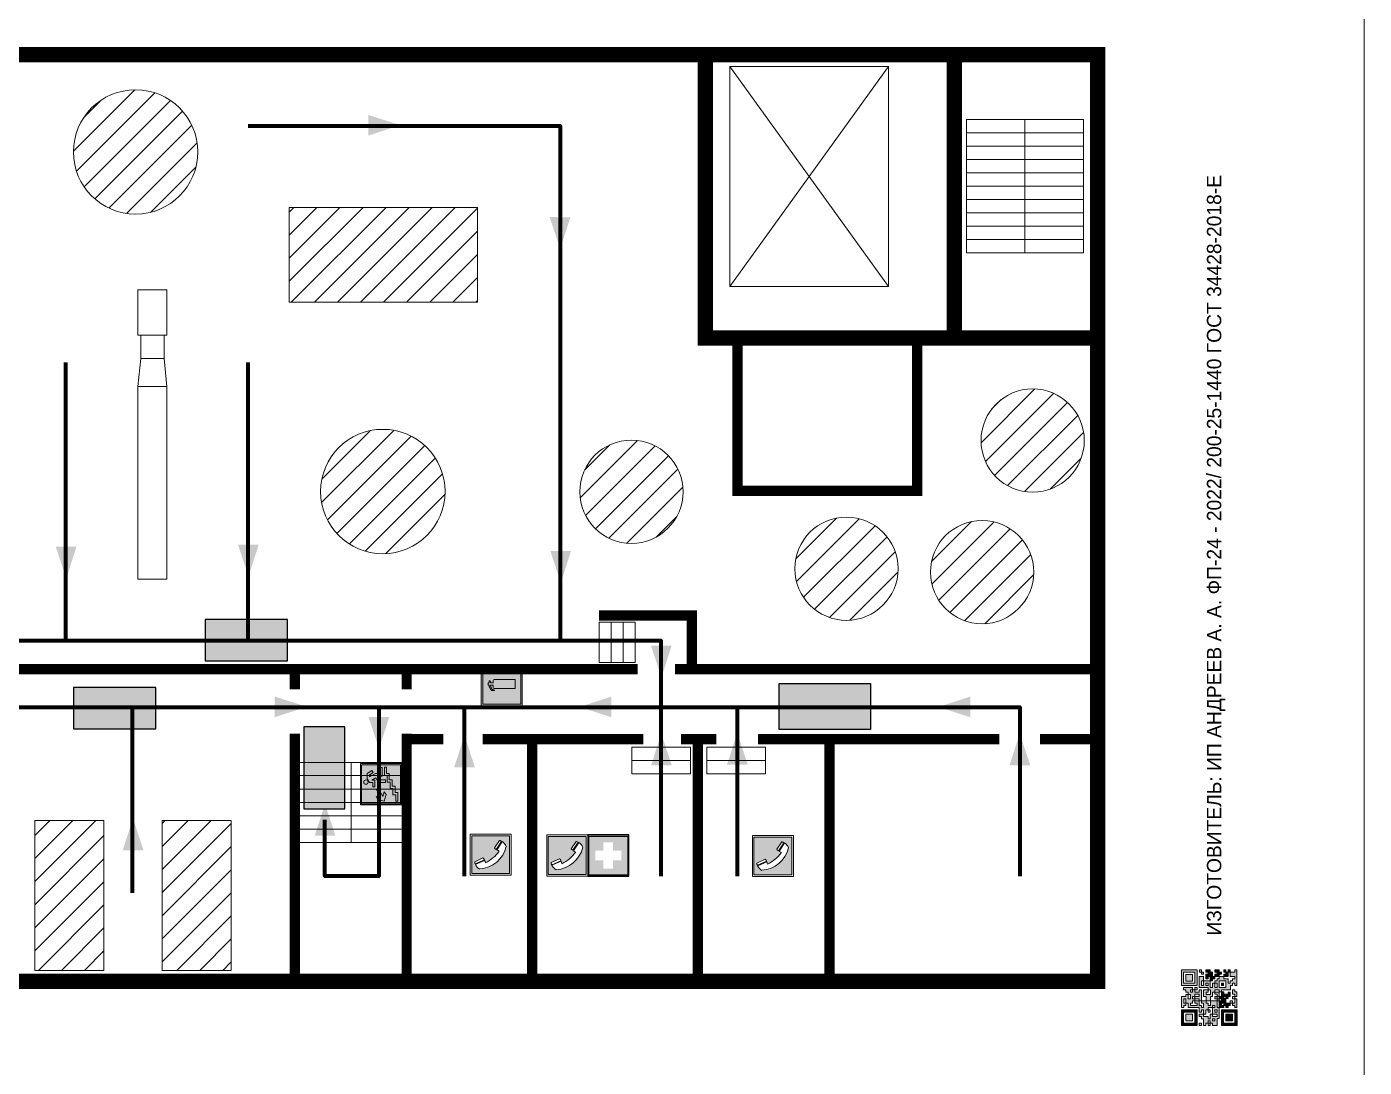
# Model space of a CAD drawing. Header units: millimetres. Extents: x 13810 to 67229, y 12374 to 21950.
# Drawn here: x 19999.3 to 20259.6, y 14956.6 to 15159.2 of the extents above; entities that cross this region are included whole.
import ezdxf

# ---------------------------------------------------------------- set-up
doc = ezdxf.new("R2010")
doc.units = ezdxf.units.MM
doc.layers.add('План_Штампы', color=7, linetype='Continuous')
doc.styles.add('обычный', font='arial.ttf')
pattern_1 = [(45, (-1042.175, 13050.748), (-2.24506403, 2.24506403), [])]

# ---------------------------------------------------------------- blocks, each defined once
blk = doc.blocks.new('QR')
at = {"lineweight": 0}
h = blk.add_hatch(color=256, dxfattribs=at)
h.dxf.hatch_style = 1
h.paths.add_polyline_path([(9241.16, 2687.38), (9242.01, 2687.38), (9242.01, 2687.83), (9241.59, 2687.83), (9241.59, 2688.68), (9239.45, 2688.68), (9239.45, 2688.25), (9239.86, 2688.25), (9239.86, 2687.83), (9240.29, 2687.83), (9240.29, 2688.25), (9241.16, 2688.25), (9241.16, 2687.83), (9240.29, 2687.83), (9240.29, 2687.38), (9239.45, 2687.38), (9239.45, 2685.22), (9238.57, 2685.22), (9238.57, 2684.8), (9239.02, 2684.8), (9239.02, 2684.37), (9238.13, 2684.37), (9238.13, 2683.92), (9239.02, 2683.92), (9239.02, 2683.5), (9239.44, 2683.5), (9239.44, 2682.64), (9239.87, 2682.64), (9239.87, 2682.18), (9239.44, 2682.18), (9239.44, 2682.64), (9238.13, 2682.64), (9238.13, 2681.76), (9237.71, 2681.76), (9237.71, 2682.64), (9238.13, 2682.64), (9238.13, 2683.07), (9237.27, 2683.07), (9237.27, 2683.51), (9237.71, 2683.51), (9237.71, 2684.37), (9238.13, 2684.37), (9238.13, 2685.22), (9237.71, 2685.22), (9237.71, 2684.8), (9237.28, 2684.8), (9237.28, 2684.38), (9235.98, 2684.38), (9235.98, 2683.92), (9236.4, 2683.92), (9236.4, 2683.49), (9236.84, 2683.49), (9236.84, 2683.07), (9236.4, 2683.07), (9236.4, 2682.64), (9235.98, 2682.64), (9235.98, 2681.76), (9237.29, 2681.76), (9237.29, 2681.33), (9239.43, 2681.33), (9239.43, 2681.76), (9240.74, 2681.76), (9240.74, 2683.05), (9239.87, 2683.05), (9239.87, 2683.5), (9240.29, 2683.5), (9240.29, 2683.91), (9240.74, 2683.91), (9240.74, 2684.81), (9240.29, 2684.81), (9240.29, 2684.79), (9240.29, 2684.37), (9239.45, 2684.37), (9239.45, 2684.8), (9239.87, 2684.8), (9239.87, 2685.21), (9240.74, 2685.21), (9240.74, 2686.1), (9240.29, 2686.1), (9240.29, 2685.64), (9239.86, 2685.64), (9239.86, 2686.95), (9240.29, 2686.95), (9240.29, 2686.52), (9240.74, 2686.52), (9240.74, 2686.1), (9241.16, 2686.1), (9241.16, 2686.53), (9241.59, 2686.53), (9241.59, 2686.1), (9242.02, 2686.1), (9242.02, 2685.21), (9241.59, 2685.21), (9241.59, 2686.1), (9241.16, 2686.1), (9241.16, 2685.21), (9240.74, 2685.21), (9240.74, 2684.81), (9242.89, 2684.81), (9242.89, 2685.22), (9242.47, 2685.22), (9242.47, 2686.11), (9242.89, 2686.11), (9242.89, 2686.52), (9242.46, 2686.52), (9242.46, 2686.95), (9242.89, 2686.95), (9242.89, 2686.52), (9243.32, 2686.52), (9243.32, 2688.26), (9242.9, 2688.26), (9242.9, 2687.83), (9242.47, 2687.83), (9242.47, 2687.38), (9242.01, 2687.38), (9242.01, 2686.94), (9241.16, 2686.94)])
h.paths.add_polyline_path([(9239.02, 2682.18), (9239.02, 2681.76), (9238.54, 2681.76), (9238.54, 2682.18)], flags=16)
h.paths.add_polyline_path([(9237.27, 2682.65), (9237.27, 2682.19), (9236.83, 2682.19), (9236.83, 2682.65)], flags=16)
h = blk.add_hatch(color=256, dxfattribs=at)
h.dxf.hatch_style = 1
h.paths.add_polyline_path([(9238.15, 2687.83), (9236.83, 2687.83), (9236.83, 2686.52), (9238.15, 2686.52)], flags=0)
h.paths.add_polyline_path([(9239.01, 2685.65), (9239.01, 2688.68), (9235.98, 2688.68), (9235.98, 2685.65)])
h.paths.add_polyline_path([(9236.41, 2686.1), (9236.41, 2688.26), (9238.56, 2688.26), (9238.56, 2686.1)], flags=16)
h.paths.add_polyline_path([(9236.83, 2686.52), (9236.83, 2687.83), (9238.15, 2687.83), (9238.15, 2686.52)], flags=0)
h = blk.add_hatch(color=256, dxfattribs=at)
h.dxf.hatch_style = 1
h.paths.add_polyline_path([(9238.15, 2686.52), (9238.15, 2687.83), (9236.83, 2687.83), (9236.83, 2686.52)])
h.paths.add_polyline_path([(9245.91, 2686.52), (9245.91, 2687.83), (9244.59, 2687.83), (9244.59, 2686.52)], flags=0)
h.paths.add_polyline_path([(9246.77, 2685.65), (9246.77, 2688.68), (9243.74, 2688.68), (9243.74, 2685.65)])
h.paths.add_polyline_path([(9244.17, 2686.1), (9244.17, 2688.26), (9246.32, 2688.26), (9246.32, 2686.1)], flags=16)
h.paths.add_polyline_path([(9244.59, 2686.52), (9244.59, 2687.83), (9245.91, 2687.83), (9245.91, 2686.52)], flags=0)
h = blk.add_hatch(color=256, dxfattribs=at)
h.dxf.hatch_style = 1
h.paths.add_polyline_path([(9240.75, 2681.76), (9240.75, 2681.35), (9241.17, 2681.35), (9241.17, 2681.76)])
h.paths.add_polyline_path([(9241.6, 2682.18), (9241.17, 2682.18), (9241.17, 2681.76), (9241.6, 2681.76)])
h.paths.add_polyline_path([(9242.47, 2681.34), (9242.47, 2682.19), (9242.02, 2682.19), (9242.02, 2681.76), (9241.6, 2681.76), (9241.6, 2681.34)])
h.paths.add_polyline_path([(9239.87, 2678.3), (9239.44, 2678.3), (9239.44, 2677.89), (9241.17, 2677.89), (9241.17, 2678.3), (9240.28, 2678.3), (9240.28, 2678.73), (9239.87, 2678.73)])
h.paths.add_polyline_path([(9240.75, 2678.73), (9240.75, 2679.19), (9240.28, 2679.19), (9240.28, 2678.73)])
h.paths.add_polyline_path([(9241.6, 2678.73), (9241.17, 2678.73), (9241.17, 2678.3), (9241.6, 2678.3)])
h.paths.add_polyline_path([(9242.02, 2678.3), (9241.6, 2678.3), (9241.6, 2677.89), (9242.48, 2677.89), (9242.48, 2678.31), (9242.9, 2678.31), (9242.9, 2678.73), (9242.02, 2678.73)])
h.paths.add_polyline_path([(9246.36, 2684.37), (9246.36, 2684.79), (9245.93, 2684.79), (9245.93, 2684.37)])
h.paths.add_polyline_path([(9246.78, 2685.2), (9246.36, 2685.2), (9246.36, 2684.79), (9246.78, 2684.79)])
h.paths.add_polyline_path([(9245.91, 2687.83), (9244.59, 2687.83), (9244.59, 2686.52), (9245.91, 2686.52)])
h = blk.add_hatch(color=256, dxfattribs=at)
h.dxf.hatch_style = 1
h.paths.add_polyline_path([(9243.32, 2686.11), (9242.89, 2686.11), (9242.89, 2685.64), (9243.32, 2685.64)])
h.paths.add_polyline_path([(9239.02, 2683.07), (9239.02, 2683.5), (9238.56, 2683.5), (9238.56, 2683.07)])
h.paths.add_polyline_path([(9236.4, 2684.8), (9236.4, 2685.22), (9235.98, 2685.22), (9235.98, 2684.8)])
h.paths.add_polyline_path([(9236.4, 2683.07), (9236.4, 2683.49), (9235.98, 2683.49), (9235.98, 2683.07)])
h = blk.add_hatch(color=256, dxfattribs=at)
h.dxf.hatch_style = 1
h.paths.add_polyline_path([(9243.32, 2682.64), (9243.32, 2683.07), (9244.62, 2683.07), (9244.62, 2684.37), (9243.74, 2684.37), (9243.74, 2684.8), (9244.62, 2684.8), (9244.62, 2684.37), (9245.48, 2684.37), (9245.48, 2685.22), (9243.32, 2685.22), (9243.32, 2683.5), (9242.89, 2683.5), (9242.89, 2683.06), (9242.01, 2683.06), (9242.01, 2683.91), (9242.47, 2683.91), (9242.47, 2683.5), (9242.89, 2683.5), (9242.89, 2684.38), (9241.59, 2684.38), (9241.59, 2683.91), (9240.74, 2683.91), (9240.74, 2683.05), (9241.59, 2683.05), (9241.59, 2682.64), (9242.47, 2682.64), (9242.47, 2682.19), (9242.91, 2682.19), (9242.91, 2681.34), (9242.48, 2681.34), (9242.48, 2680.91), (9242.91, 2680.91), (9242.91, 2679.17), (9243.75, 2679.17), (9243.75, 2678.73), (9244.2, 2678.73), (9244.2, 2678.3), (9243.75, 2678.3), (9243.75, 2677.88), (9246.78, 2677.88), (9246.78, 2678.3), (9246.35, 2678.3), (9246.35, 2679.19), (9245.48, 2679.19), (9245.48, 2678.31), (9245.05, 2678.31), (9245.05, 2678.73), (9244.62, 2678.73), (9244.62, 2679.19), (9244.2, 2679.19), (9244.2, 2679.61), (9245.05, 2679.61), (9245.05, 2680.46), (9245.48, 2680.46), (9245.48, 2681.34), (9245.04, 2681.34), (9245.04, 2681.76), (9244.63, 2681.76), (9244.63, 2682.19), (9244.21, 2682.19), (9244.21, 2681.76), (9243.32, 2681.76), (9243.32, 2682.19), (9244.21, 2682.19), (9244.21, 2682.64)])
h.paths.add_polyline_path([(9243.75, 2683.49), (9243.75, 2683.92), (9244.21, 2683.92), (9244.21, 2683.49)], flags=16)
h.paths.add_polyline_path([(9243.32, 2681.34), (9244.63, 2681.34), (9244.63, 2680.04), (9243.32, 2680.04)], flags=16)
h.paths.add_polyline_path([(9243.76, 2680.89), (9244.18, 2680.89), (9244.18, 2680.48), (9243.76, 2680.48)], flags=0)
h = blk.add_hatch(color=256, dxfattribs=at)
h.dxf.hatch_style = 1
h.paths.add_polyline_path([(9246.36, 2683.07), (9246.78, 2683.07), (9246.78, 2683.92), (9246.36, 2683.92), (9246.36, 2683.49), (9245.92, 2683.49), (9245.92, 2683.92), (9245.06, 2683.92), (9245.06, 2683.49), (9245.48, 2683.49), (9245.48, 2683.07), (9244.62, 2683.07), (9244.62, 2682.65), (9245.05, 2682.65), (9245.05, 2682.18), (9245.48, 2682.18), (9245.48, 2682.65), (9246.36, 2682.65)])
h.paths.add_polyline_path([(9246.78, 2682.18), (9246.36, 2682.18), (9246.36, 2681.75), (9245.92, 2681.75), (9245.92, 2682.18), (9245.48, 2682.18), (9245.48, 2681.34), (9245.48, 2681.34), (9245.94, 2681.34), (9245.94, 2680.91), (9246.36, 2680.91), (9246.36, 2681.34), (9246.78, 2681.34)])
h = blk.add_hatch(color=256, dxfattribs=at)
h.dxf.hatch_style = 1
h.paths.add_polyline_path([(9235.98, 2680.9), (9235.98, 2677.86), (9239.02, 2677.86), (9239.02, 2680.9)])
h.paths.add_polyline_path([(9238.57, 2680.48), (9238.57, 2678.32), (9236.41, 2678.32), (9236.41, 2680.48)], flags=16)
h.paths.add_polyline_path([(9238.15, 2680.05), (9238.15, 2678.74), (9236.83, 2678.74), (9236.83, 2680.05)], flags=0)
h = blk.add_hatch(color=256, dxfattribs=at)
h.dxf.hatch_style = 1
h.paths.add_polyline_path([(9238.15, 2680.05), (9236.83, 2680.05), (9236.83, 2678.74), (9238.15, 2678.74)])
h = blk.add_hatch(color=256, dxfattribs=at)
h.dxf.hatch_style = 1
h.paths.add_polyline_path([(9242.02, 2680.46), (9242.48, 2680.46), (9242.48, 2680.91), (9241.58, 2680.91), (9241.58, 2681.35), (9241.17, 2681.35), (9241.17, 2680.91), (9240.75, 2680.91), (9240.75, 2681.33), (9239.43, 2681.33), (9239.43, 2680.46), (9239.86, 2680.46), (9239.86, 2680.92), (9240.3, 2680.92), (9240.3, 2680.46), (9239.86, 2680.46), (9239.86, 2680.04), (9239.44, 2680.04), (9239.44, 2679.62), (9239.86, 2679.62), (9239.86, 2679.19), (9240.29, 2679.19), (9240.29, 2680.03), (9241.18, 2680.03), (9241.18, 2680.47), (9241.6, 2680.47), (9241.6, 2680.03), (9241.18, 2680.03), (9241.18, 2679.61), (9241.6, 2679.61), (9241.6, 2679.19), (9242.47, 2679.19), (9242.47, 2679.6), (9242.02, 2679.6)])
h = blk.add_hatch(color=256, dxfattribs=at)
h.dxf.hatch_style = 1
h.paths.add_polyline_path([(9244.18, 2680.48), (9244.18, 2680.89), (9243.76, 2680.89), (9243.76, 2680.48)])
h = blk.add_hatch(color=256, dxfattribs=at)
h.dxf.hatch_style = 1
h.paths.add_polyline_path([(9245.93, 2680.04), (9245.93, 2680.46), (9245.48, 2680.46), (9245.48, 2679.62), (9246.35, 2679.62), (9246.35, 2680.04)])
h.paths.add_polyline_path([(9246.78, 2680.04), (9246.78, 2680.46), (9246.35, 2680.46), (9246.35, 2680.04)])
h.paths.add_polyline_path([(9246.78, 2679.18), (9246.78, 2679.62), (9246.35, 2679.62), (9246.35, 2679.18)])
for points in [[(9237.71, 2685.22), (9238.13, 2685.22), (9238.13, 2684.37), (9237.71, 2684.37), (9237.71, 2683.51), (9237.27, 2683.51), (9237.27, 2683.07), (9238.13, 2683.07), (9238.13, 2682.64), (9237.71, 2682.64), (9237.71, 2681.76), (9238.13, 2681.76), (9238.13, 2682.64), (9239.44, 2682.64), (9239.44, 2683.5), (9239.02, 2683.5), (9239.02, 2683.07), (9238.56, 2683.07), (9238.56, 2683.5), (9239.02, 2683.5), (9239.02, 2683.92), (9238.13, 2683.92), (9238.13, 2684.37), (9239.02, 2684.37), (9239.02, 2684.8), (9238.57, 2684.8), (9238.57, 2685.22), (9239.45, 2685.22), (9239.45, 2687.38), (9240.29, 2687.38), (9240.29, 2687.83), (9239.86, 2687.83), (9239.86, 2688.25), (9239.45, 2688.25), (9239.45, 2688.68), (9241.59, 2688.68), (9241.59, 2687.83), (9242.01, 2687.83), (9242.01, 2687.38), (9242.47, 2687.38), (9242.47, 2687.83), (9242.9, 2687.83), (9242.9, 2688.26), (9243.32, 2688.26), (9243.32, 2686.52), (9242.89, 2686.52), (9242.89, 2686.11), (9243.32, 2686.11), (9243.32, 2685.64), (9242.89, 2685.64), (9242.89, 2686.11), (9242.47, 2686.11), (9242.47, 2685.22), (9242.89, 2685.22), (9242.89, 2684.81), (9240.74, 2684.81), (9240.74, 2683.91), (9241.59, 2683.91), (9241.59, 2684.38), (9242.89, 2684.38), (9242.89, 2683.5), (9242.47, 2683.5), (9242.47, 2683.91), (9242.01, 2683.91), (9242.01, 2683.06), (9242.89, 2683.06), (9242.89, 2683.5), (9243.32, 2683.5), (9243.32, 2685.22), (9245.48, 2685.22), (9245.48, 2684.37), (9244.62, 2684.37), (9244.62, 2683.07), (9245.48, 2683.07), (9245.48, 2683.49), (9245.06, 2683.49), (9245.06, 2683.92), (9245.92, 2683.92), (9245.92, 2683.49), (9246.36, 2683.49), (9246.36, 2683.92), (9246.78, 2683.92), (9246.78, 2683.07), (9246.36, 2683.07), (9246.36, 2682.65), (9245.48, 2682.65), (9245.48, 2682.18), (9245.92, 2682.18), (9245.92, 2681.75), (9246.36, 2681.75), (9246.36, 2682.18), (9246.78, 2682.18), (9246.78, 2681.34), (9246.36, 2681.34), (9246.36, 2680.91), (9245.94, 2680.91), (9245.94, 2681.34), (9245.48, 2681.34), (9245.48, 2680.46), (9245.93, 2680.46), (9245.93, 2680.04), (9246.35, 2680.04), (9246.35, 2680.46), (9246.78, 2680.46), (9246.78, 2680.04), (9246.78, 2680.04), (9246.35, 2680.04), (9246.35, 2679.62), (9246.78, 2679.62), (9246.78, 2679.18), (9246.35, 2679.18), (9246.35, 2678.3), (9246.78, 2678.3), (9246.78, 2677.88), (9243.75, 2677.88), (9243.75, 2678.3), (9244.2, 2678.3), (9244.2, 2678.73), (9243.75, 2678.73), (9243.75, 2679.17), (9242.91, 2679.17), (9242.91, 2680.91), (9242.48, 2680.91), (9242.48, 2680.46), (9242.02, 2680.46), (9242.02, 2679.6), (9242.47, 2679.6), (9242.47, 2679.19), (9241.6, 2679.19), (9241.6, 2679.61), (9241.18, 2679.61), (9241.18, 2680.03), (9240.29, 2680.03), (9240.29, 2679.19), (9240.75, 2679.19), (9240.75, 2678.73), (9240.28, 2678.73), (9240.28, 2678.3), (9241.17, 2678.3), (9241.17, 2678.73), (9241.6, 2678.73), (9241.6, 2678.3), (9242.02, 2678.3), (9242.02, 2678.73), (9242.9, 2678.73), (9242.9, 2678.31), (9242.48, 2678.31), (9242.48, 2677.89), (9241.6, 2677.89), (9241.6, 2678.3), (9241.17, 2678.3), (9241.17, 2677.89), (9239.44, 2677.89), (9239.44, 2678.3), (9239.87, 2678.3), (9239.87, 2678.73), (9240.28, 2678.73), (9240.28, 2679.19), (9240.29, 2679.19), (9239.86, 2679.19), (9239.86, 2679.62), (9239.44, 2679.62), (9239.44, 2680.04), (9239.86, 2680.04), (9239.86, 2680.46), (9239.43, 2680.46), (9239.43, 2681.33), (9237.29, 2681.33), (9237.29, 2681.76), (9235.98, 2681.76), (9235.98, 2682.64), (9236.4, 2682.64), (9236.4, 2683.07), (9235.98, 2683.07), (9235.98, 2683.49), (9236.4, 2683.49), (9236.4, 2683.92), (9235.98, 2683.92), (9235.98, 2684.38), (9237.28, 2684.38), (9237.28, 2684.8), (9237.71, 2684.8), (9237.71, 2685.22), (9237.92, 2685.22)], [(9240.74, 2685.21), (9239.87, 2685.21), (9239.87, 2684.8), (9239.45, 2684.8), (9239.45, 2684.37), (9240.29, 2684.37), (9240.29, 2684.79), (9240.29, 2684.81), (9240.74, 2684.81), (9240.74, 2685.21), (9239.87, 2685.21)], [(9240.74, 2686.1), (9240.74, 2686.52), (9240.29, 2686.52), (9240.29, 2686.95), (9239.86, 2686.95), (9239.86, 2685.64), (9240.29, 2685.64), (9240.29, 2686.1), (9240.74, 2686.1), (9240.74, 2686.52)], [(9244.62, 2684.37), (9244.62, 2684.8), (9243.74, 2684.8), (9243.74, 2684.37), (9244.62, 2684.37)], [(9240.74, 2683.05), (9240.74, 2681.76), (9239.43, 2681.76), (9239.43, 2681.33), (9240.75, 2681.33), (9240.75, 2681.35), (9240.75, 2680.91), (9241.17, 2680.91), (9241.17, 2681.35), (9241.58, 2681.35), (9241.58, 2680.91), (9242.48, 2680.91), (9242.48, 2681.34), (9242.91, 2681.34), (9242.91, 2682.19), (9242.47, 2682.19), (9242.47, 2682.64), (9241.59, 2682.64), (9241.59, 2683.05), (9240.74, 2683.05)], [(9240.74, 2683.91), (9240.29, 2683.91), (9240.29, 2683.5), (9239.87, 2683.5), (9239.87, 2683.05), (9240.74, 2683.05), (9240.74, 2683.91)], [(9241.6, 2681.76), (9242.02, 2681.76), (9242.02, 2682.19), (9242.47, 2682.19), (9242.47, 2681.34), (9241.6, 2681.34), (9241.6, 2681.76)], [(9244.62, 2683.07), (9243.32, 2683.07), (9243.32, 2682.64), (9244.21, 2682.64), (9244.21, 2682.19), (9243.32, 2682.19), (9243.32, 2681.76), (9244.21, 2681.76), (9244.21, 2682.19), (9244.63, 2682.19), (9244.63, 2681.76), (9245.04, 2681.76), (9245.04, 2681.34), (9245.48, 2681.34)], [(9245.48, 2682.18), (9245.05, 2682.18), (9245.05, 2682.65), (9244.62, 2682.65), (9244.62, 2683.07)], [(9245.48, 2682.18), (9245.48, 2681.34)], [(9239.86, 2680.46), (9239.86, 2680.92), (9240.3, 2680.92), (9240.3, 2680.46), (9239.86, 2680.46)], [(9245.48, 2680.46), (9245.05, 2680.46), (9245.05, 2679.61), (9244.2, 2679.61), (9244.2, 2679.19), (9244.62, 2679.19), (9244.62, 2678.73), (9245.05, 2678.73), (9245.05, 2678.31), (9245.48, 2678.31), (9245.48, 2679.19), (9246.35, 2679.19), (9246.35, 2679.07)], [(9246.35, 2679.62), (9245.48, 2679.62), (9245.48, 2680.46)], [(9245.48, 2680.46), (9245.48, 2679.62), (9246.35, 2679.62), (9246.35, 2680.04), (9245.93, 2680.04), (9245.93, 2680.46), (9245.48, 2680.46), (9245.48, 2679.62)], [(9246.35, 2679.62), (9246.35, 2679.18)]]:
    blk.add_lwpolyline(points, dxfattribs=at)
for points in [[(9235.98, 2685.65), (9239.01, 2685.65), (9239.01, 2688.68), (9235.98, 2688.68)], [(9236.41, 2688.26), (9238.56, 2688.26), (9238.56, 2686.1), (9236.41, 2686.1)], [(9236.83, 2687.83), (9238.15, 2687.83), (9238.15, 2686.52), (9236.83, 2686.52)], [(9240.29, 2687.83), (9241.16, 2687.83), (9241.16, 2688.25), (9240.29, 2688.25)], [(9240.29, 2688.25), (9241.16, 2688.25), (9241.16, 2687.83), (9240.29, 2687.83)], [(9242.01, 2687.38), (9241.16, 2687.38), (9241.16, 2686.94), (9242.01, 2686.94)], [(9241.16, 2687.38), (9242.01, 2687.38), (9242.01, 2686.94), (9241.16, 2686.94)], [(9243.74, 2685.65), (9246.77, 2685.65), (9246.77, 2688.68), (9243.74, 2688.68)], [(9244.17, 2688.26), (9246.32, 2688.26), (9246.32, 2686.1), (9244.17, 2686.1)], [(9244.59, 2687.83), (9245.91, 2687.83), (9245.91, 2686.52), (9244.59, 2686.52)], [(9235.98, 2684.8), (9236.4, 2684.8), (9236.4, 2685.22), (9235.98, 2685.22)], [(9241.16, 2686.1), (9240.74, 2686.1), (9240.74, 2685.21), (9241.16, 2685.21)], [(9241.16, 2686.53), (9241.59, 2686.53), (9241.59, 2686.1), (9241.16, 2686.1)], [(9241.59, 2686.1), (9242.02, 2686.1), (9242.02, 2685.21), (9241.59, 2685.21)], [(9242.89, 2686.52), (9242.46, 2686.52), (9242.46, 2686.95), (9242.89, 2686.95)], [(9245.93, 2684.79), (9246.36, 2684.79), (9246.36, 2684.37), (9245.93, 2684.37)], [(9246.36, 2685.2), (9246.78, 2685.2), (9246.78, 2684.79), (9246.36, 2684.79)], [(9236.4, 2683.07), (9236.84, 2683.07), (9236.84, 2683.49), (9236.4, 2683.49)], [(9236.83, 2682.19), (9237.27, 2682.19), (9237.27, 2682.65), (9236.83, 2682.65)], [(9238.54, 2682.18), (9239.02, 2682.18), (9239.02, 2681.76), (9238.54, 2681.76)], [(9239.44, 2682.64), (9239.87, 2682.64), (9239.87, 2682.18), (9239.44, 2682.18)], [(9241.17, 2682.18), (9241.6, 2682.18), (9241.6, 2681.76), (9241.17, 2681.76)], [(9243.75, 2683.92), (9244.21, 2683.92), (9244.21, 2683.49), (9243.75, 2683.49)], [(9235.98, 2677.86), (9239.02, 2677.86), (9239.02, 2680.9), (9235.98, 2680.9)], [(9236.41, 2680.48), (9238.57, 2680.48), (9238.57, 2678.32), (9236.41, 2678.32)], [(9236.83, 2680.05), (9238.15, 2680.05), (9238.15, 2678.74), (9236.83, 2678.74)], [(9240.75, 2681.76), (9241.17, 2681.76), (9241.17, 2681.35), (9240.75, 2681.35)], [(9241.18, 2680.03), (9241.6, 2680.03), (9241.6, 2680.47), (9241.18, 2680.47)], [(9243.32, 2680.04), (9244.63, 2680.04), (9244.63, 2681.34), (9243.32, 2681.34)], [(9243.76, 2680.89), (9244.18, 2680.89), (9244.18, 2680.48), (9243.76, 2680.48)]]:
    blk.add_lwpolyline(points, close=True, dxfattribs=at)
blk = doc.blocks.new('A$C3AD82952')
at = {"true_color": 0xf5f5ff}
h = blk.add_hatch(color=7, dxfattribs=at)
h.dxf.hatch_style = 1
h.paths.add_polyline_path([(8.21, 8.73, 0.414214), (7.89, 9.05), (7.22, 9.05), (7.22, 9.92), (7.59, 9.92, 1), (7.57, 10.36), (7.22, 10.36), (7.22, 10.6), (6.43, 10.6), (6.43, 10.36), (6.01, 10.36), (4.74, 9.59), (4.74, 8.69), (4.98, 8.73), (4.98, 9.26), (6.12, 9.91), (6.43, 9.91), (6.43, 9.05), (5.76, 9.05, 0.414214), (5.44, 8.73), (5.44, 2.2), (8.21, 2.2)], flags=0)
h.paths.add_polyline_path([(12.8, 12.8), (0, 12.8), (0, 0), (12.8, 0)])
h.paths.add_polyline_path([(0.51, 12.29), (12.29, 12.29), (12.29, 0.51), (0.51, 0.51)], flags=16)
h.paths.add_polyline_path([(4.74, 9.59), (6.01, 10.36), (6.43, 10.36), (6.43, 10.6), (7.22, 10.6), (7.22, 10.36), (7.59, 10.36, -0.94586), (7.59, 9.92), (7.22, 9.92), (7.22, 9.05), (7.89, 9.05, -0.414214), (8.21, 8.73), (8.21, 2.2), (5.44, 2.2), (5.44, 8.73, -0.414214), (5.76, 9.05), (6.43, 9.05), (6.43, 9.91), (6.12, 9.91), (4.98, 9.26), (4.98, 8.73), (4.74, 8.69)], flags=0)
h = blk.add_hatch(color=242)
h.dxf.hatch_style = 1
h.paths.add_polyline_path([(12.29, 12.29), (0.51, 12.29), (0.51, 0.51), (12.29, 0.51)])
h.paths.add_polyline_path([(4.74, 8.69), (4.74, 9.59), (6.01, 10.36), (6.43, 10.36), (6.43, 10.6), (7.22, 10.6), (7.22, 10.36), (7.59, 10.36, -0.94586), (7.59, 9.92), (7.22, 9.92), (7.22, 9.05), (7.89, 9.05, -0.414214), (8.21, 8.73), (8.21, 2.2), (5.44, 2.2), (5.44, 8.73, -0.414214), (5.76, 9.05), (6.43, 9.05), (6.43, 9.91), (6.12, 9.91), (4.98, 9.26), (4.98, 8.73)], flags=16)
h = blk.add_hatch(color=7, dxfattribs=at)
h.dxf.hatch_style = 1
h.paths.add_polyline_path([(8.21, 8.73, 0.414214), (7.89, 9.05), (7.22, 9.05), (7.22, 9.92), (7.59, 9.92, 1), (7.57, 10.36), (7.22, 10.36), (7.22, 10.6), (6.43, 10.6), (6.43, 10.36), (6.01, 10.36), (4.74, 9.59), (4.74, 8.69), (4.98, 8.73), (4.98, 9.26), (6.12, 9.91), (6.43, 9.91), (6.43, 9.05), (5.76, 9.05, 0.414214), (5.44, 8.73), (5.44, 2.2), (8.21, 2.2)])
at = {"color": 242, "lineweight": 5}
for p, q in [((0, 0), (0, 12.8)), ((0, 12.8), (12.8, 12.8)), ((12.8, 0), (12.8, 12.8)), ((6.01, 10.36), (4.74, 9.59)), ((4.74, 9.59), (4.74, 8.69)), ((4.74, 8.69), (4.98, 8.73)), ((4.98, 9.26), (6.12, 9.91)), ((4.98, 8.73), (4.98, 9.26)), ((5.44, 2.2), (5.44, 8.73)), ((5.76, 9.05), (6.43, 9.05)), ((6.01, 10.36), (6.43, 10.36)), ((6.12, 9.91), (6.43, 9.91)), ((7.22, 10.6), (6.43, 10.6)), ((6.43, 10.6), (6.43, 10.36)), ((6.43, 9.91), (6.43, 9.05)), ((7.22, 10.36), (7.22, 10.6)), ((7.59, 10.36), (7.22, 10.36)), ((7.22, 9.05), (7.22, 9.92)), ((7.59, 9.92), (7.22, 9.92)), ((7.89, 9.05), (7.22, 9.05)), ((8.21, 2.2), (8.21, 8.73)), ((0, 0), (12.8, 0)), ((5.44, 2.2), (8.21, 2.2))]:
    blk.add_line(p, q, dxfattribs=at)
blk.add_lwpolyline([(0.51, 12.29), (12.29, 12.29), (12.29, 0.51), (0.51, 0.51)], close=True, dxfattribs=at)
for centre, radius, start, end in [((5.76, 8.73), 0.32, 90, 180), ((7.58, 10.14), 0.223, 273.1875, 86.8125), ((7.89, 8.73), 0.32, 0, 90)]:
    blk.add_arc(centre, radius, start, end, dxfattribs=at)
blk = doc.blocks.new('A$C18900ED3')
h = blk.add_hatch(color=126)
h.paths.add_polyline_path([(-0.18, -0.18), (-7.02, -0.18), (-7.02, -7.02), (-0.18, -7.02)])
h.paths.add_polyline_path([(-5.89, -4.46), (-5.89, -2.77), (-4.46, -2.77), (-4.46, -1.31), (-2.77, -1.31), (-2.77, -2.77), (-1.33, -2.77), (-1.33, -4.46), (-2.77, -4.46), (-2.77, -5.89), (-4.46, -5.89), (-4.46, -4.46)], flags=16)
at = {"color": 126}
for p, q in [((-7.2, 0), (-7.2, -7.2)), ((0, 0), (-7.2, 0)), ((0, -7.2), (0, 0)), ((-7.02, -7.02), (-7.02, -0.18)), ((-7.02, -0.18), (-0.18, -0.18)), ((-0.18, -0.18), (-0.18, -7.02)), ((-0.18, -7.02), (-7.02, -7.02)), ((-7.2, -7.2), (0, -7.2))]:
    blk.add_line(p, q, dxfattribs=at)
blk = doc.blocks.new('A$C32E8229D')
at = {"true_color": 0xffffff}
blk.add_hatch(color=7, dxfattribs=at).paths.add_polyline_path([(0, 0), (0, -8), (16, -8), (16, 0)])
h = blk.add_hatch(color=126)
h.paths.add_polyline_path([(0.2, -0.2), (15.8, -0.2), (15.8, -7.8), (0.2, -7.8)])
h.paths.add_polyline_path([(13.49, -2.05), (12.08, -2.05), (11.37, -2.63, 0.162397), (11.29, -2.84), (11.29, -3.63), (10.35, -3.63), (10.35, -4.05), (11.68, -4.05), (11.68, -3.48), (12.26, -4.28), (11.29, -5.1), (11.29, -6.78), (11.85, -6.78), (11.85, -5.44), (12.8, -4.64), (12.8, -5.94), (14.46, -5.94), (14.46, -5.39), (13.45, -5.39), (13.45, -3.97), (12.46, -2.59), (13.15, -2.59), (13.69, -3.34), (14.18, -3)], flags=16)
h.paths.add_polyline_path([(10.74, -1.82, 1), (11.8, -1.82, 1)], flags=16)
h.paths.add_polyline_path([(9.39, -3.59), (5.99, -3.59), (6.56, -3.03), (5.91, -3.03), (5.1, -3.83), (5.91, -4.64), (6.56, -4.64), (5.99, -4.09), (9.39, -4.09)], flags=16)
h.paths.add_polyline_path([(4.29, -1.08), (1.72, -1.08), (1.72, -6.6), (4.29, -6.6)], flags=16)
at = {"color": 126}
blk.add_lwpolyline([(16, -8), (0, -8), (0, 0), (16, 0)], close=True, dxfattribs=at)
blk = doc.blocks.new('A$C7B4425F7')
at = {"true_color": 0xffffff}
blk.add_hatch(color=7, dxfattribs=at).paths.add_polyline_path([(0, 0), (-16, 0), (-16, -8), (0, -8)])
h = blk.add_hatch(color=126)
h.paths.add_polyline_path([(-0.2, -0.2), (-15.8, -0.2), (-15.8, -7.8), (-0.2, -7.8)])
h.paths.add_polyline_path([(-11.76, -2.03), (-11.76, -3.66), (-11.17, -3.66, -0.568275), (-11.17, -6.18), (-12.58, -6.18), (-12.58, -2.03)], flags=16)
h.paths.add_polyline_path([(-13.33, -4.12, -0.495768), (-13.59, -6.18), (-15.03, -6.18), (-15.03, -2.03), (-13.59, -2.03, -0.487973)], flags=16)
h.paths.add_polyline_path([(-10.25, -2.03), (-9.48, -2.03), (-9.48, -6.18), (-10.25, -6.18)], flags=16)
h.paths.add_polyline_path([(-13.84, -3.69), (-14.24, -3.69), (-14.24, -3.03), (-13.9, -3.03, -0.692621)], flags=0)
h.paths.add_polyline_path([(-9.15, -2.03), (-8.4, -2.03), (-8.04, -3.07), (-7.68, -2.03), (-6.93, -2.03), (-7.64, -4.1), (-6.93, -6.18), (-7.68, -6.18), (-8.04, -5.14), (-8.4, -6.18), (-9.15, -6.18), (-8.44, -4.1)], flags=16)
h.paths.add_polyline_path([(-11.76, -4.46), (-11.42, -4.46, -0.692621), (-11.36, -5.12), (-11.76, -5.12)], flags=0)
h.paths.add_polyline_path([(-13.9, -5.2), (-14.24, -5.2), (-14.24, -4.55), (-13.84, -4.55, -0.708038)], flags=0)
edge = h.paths.add_edge_path(flags=16)
edge.add_ellipse((-5.51, -4.08), major_axis=(0, 2.05), ratio=0.586184, start_angle=0, end_angle=360)
edge = h.paths.add_edge_path(flags=0)
edge.add_ellipse((-5.51, -4.08), major_axis=(0, 1.14), ratio=0.454828, start_angle=0, end_angle=360)
h.paths.add_polyline_path([(-4.13, -4.96, 0.377264), (-3.48, -4.52, 0.0555), (-3.16, -2.03), (-1.66, -2.03), (-1.66, -4.96), (-0.96, -4.96), (-0.96, -7.01), (-1.75, -7.01), (-1.75, -6.18), (-3.3, -6.18), (-3.3, -7.02), (-4.13, -7.02)], flags=16)
h.paths.add_polyline_path([(-2.73, -2.91), (-2.28, -2.91), (-2.28, -4.96), (-3.05, -4.96, 0.079136)], flags=0)
at = {"color": 126}
blk.add_lwpolyline([(-16, -8), (0, -8), (0, 0), (-16, 0)], close=True, dxfattribs=at)
blk = doc.blocks.new('вниз 3')
at = {"lineweight": 0, "true_color": 0xffffff}
h = blk.add_hatch(color=7, dxfattribs=at)
h.dxf.hatch_style = 1
h.paths.add_polyline_path([(40997.5, -4475.69), (40997.25, -4475.28), (40995.76, -4476.15), (40995.97, -4475.23), (40995.39, -4475.56), (40995.05, -4476.83), (40996.33, -4477.17), (40996.91, -4476.83), (40996, -4476.55)], flags=0)
h.paths.add_polyline_path([(40999.81, -4473.95), (41000.22, -4473.95), (41000.64, -4474.67), (41001.03, -4474.43), (41000.46, -4473.49), (41000.42, -4473.49), (40999.43, -4473.49), (40998.68, -4473.92), (40998.68, -4474.57), (40997.88, -4474.57), (40997.88, -4475), (40999.14, -4475), (40999.14, -4474.43), (40999.14, -4474.38), (40999.59, -4475.15), (40998.72, -4475.67), (40998.72, -4477.06), (40999.24, -4477.06), (40999.24, -4475.96), (40999.95, -4475.56), (40999.95, -4476.43), (41001.61, -4476.43), (41001.61, -4475.88), (41000.47, -4475.88), (41000.47, -4475.12)], flags=0)
h.paths.add_polyline_path([(40999.2, -4473.24, 1), (40998.35, -4473.24, 1)], flags=0)
h.paths.add_polyline_path([(41000.46, -4477.26), (41001.69, -4477.26), (41001.69, -4476.84), (41000.03, -4476.84), (41000.03, -4477.39), (40998.78, -4477.39), (40998.78, -4477.95), (40997.53, -4477.95), (40997.53, -4478.5), (40996.29, -4478.5), (40996.29, -4479.06), (40995.05, -4479.06), (40995.05, -4479.48), (40995.29, -4479.48), (40996.72, -4479.48), (40996.72, -4478.92), (40997.97, -4478.92), (40997.97, -4478.36), (40999.2, -4478.36), (40999.2, -4477.81), (41000.46, -4477.81)], flags=0)
h.paths.add_polyline_path([(41002.37, -4472.17), (40994.37, -4472.17), (40994.37, -4480.17), (41002.37, -4480.17)])
h.paths.add_polyline_path([(41002.16, -4479.96), (40994.57, -4479.96), (40994.57, -4472.37), (41002.16, -4472.37)], flags=16)
h.paths.add_polyline_path([(41001.61, -4475.88), (41001.61, -4476.43), (40999.95, -4476.43), (40999.95, -4475.56), (40999.24, -4475.96), (40999.24, -4477.06), (40998.72, -4477.06), (40998.72, -4475.67), (40999.59, -4475.15), (40999.14, -4474.38), (40999.14, -4474.43), (40999.14, -4475), (40997.88, -4475), (40997.88, -4474.57), (40998.68, -4474.57), (40998.68, -4473.92), (40999.43, -4473.49), (41000.42, -4473.49), (41000.46, -4473.49), (41001.03, -4474.43), (41000.64, -4474.67), (41000.22, -4473.95), (40999.81, -4473.95), (41000.47, -4475.12), (41000.47, -4475.88)], flags=0)
h.paths.add_polyline_path([(41001.69, -4476.84), (41001.69, -4477.26), (41000.46, -4477.26), (41000.46, -4477.81), (40999.2, -4477.81), (40999.2, -4478.36), (40997.97, -4478.36), (40997.97, -4478.92), (40996.72, -4478.92), (40996.72, -4479.48), (40995.05, -4479.48), (40995.05, -4479.06), (40996.29, -4479.06), (40996.29, -4478.5), (40997.53, -4478.5), (40997.53, -4477.95), (40998.78, -4477.95), (40998.78, -4477.39), (41000.03, -4477.39), (41000.03, -4476.84)], flags=0)
h.paths.add_polyline_path([(40998.35, -4473.24, -1), (40999.2, -4473.24, -1)], flags=0)
h.paths.add_polyline_path([(40997.5, -4475.69), (40996, -4476.55), (40996.91, -4476.83), (40996.33, -4477.17), (40995.05, -4476.83), (40995.39, -4475.56), (40995.97, -4475.23), (40995.76, -4476.15), (40997.25, -4475.28)], flags=0)
at = {"lineweight": 0}
h = blk.add_hatch(color=126, dxfattribs=at)
h.dxf.hatch_style = 1
h.paths.add_polyline_path([(41002.16, -4472.37), (40994.57, -4472.37), (40994.57, -4479.96), (41002.16, -4479.96)])
h.paths.add_polyline_path([(40995.97, -4475.23), (40995.76, -4476.15), (40997.25, -4475.28), (40997.5, -4475.69), (40996, -4476.55), (40996.91, -4476.83), (40996.33, -4477.17), (40995.05, -4476.83), (40995.39, -4475.56)], flags=16)
h.paths.add_polyline_path([(40997.88, -4474.57), (40998.68, -4474.57), (40998.68, -4473.92), (40999.43, -4473.49), (41000.42, -4473.49), (41000.46, -4473.49), (41001.03, -4474.43), (41000.64, -4474.67), (41000.22, -4473.95), (40999.81, -4473.95), (41000.47, -4475.12), (41000.47, -4475.88), (41001.61, -4475.88), (41001.61, -4476.43), (40999.95, -4476.43), (40999.95, -4475.56), (40999.24, -4475.96), (40999.24, -4477.06), (40998.72, -4477.06), (40998.72, -4475.67), (40999.59, -4475.15), (40999.14, -4474.38), (40999.14, -4474.43), (40999.14, -4475), (40997.88, -4475)], flags=16)
h.paths.add_polyline_path([(40998.35, -4473.24, -1), (40999.2, -4473.24, -1)], flags=16)
h.paths.add_polyline_path([(40997.53, -4477.95), (40998.78, -4477.95), (40998.78, -4477.39), (41000.03, -4477.39), (41000.03, -4476.84), (41001.69, -4476.84), (41001.69, -4477.26), (41000.46, -4477.26), (41000.46, -4477.81), (40999.2, -4477.81), (40999.2, -4478.36), (40997.97, -4478.36), (40997.97, -4478.92), (40996.72, -4478.92), (40996.72, -4479.48), (40995.05, -4479.48), (40995.05, -4479.06), (40996.29, -4479.06), (40996.29, -4478.5), (40997.53, -4478.5)], flags=16)
at = {"lineweight": 0, "true_color": 0xffffff}
h = blk.add_hatch(color=7, dxfattribs=at)
h.dxf.hatch_style = 1
h.paths.add_polyline_path([(40999.2, -4473.24, 1), (40998.35, -4473.24, 1)])
h.paths.add_polyline_path([(40999.81, -4473.95), (41000.22, -4473.95), (41000.64, -4474.67), (41001.03, -4474.43), (41000.46, -4473.49), (41000.42, -4473.49), (40999.43, -4473.49), (40998.68, -4473.92), (40998.68, -4474.57), (40997.88, -4474.57), (40997.88, -4475), (40999.14, -4475), (40999.14, -4474.43), (40999.14, -4474.38), (40999.59, -4475.15), (40998.72, -4475.67), (40998.72, -4477.06), (40999.24, -4477.06), (40999.24, -4475.96), (40999.95, -4475.56), (40999.95, -4476.43), (41001.61, -4476.43), (41001.61, -4475.88), (41000.47, -4475.88), (41000.47, -4475.12)])
h.paths.add_polyline_path([(40999.2, -4477.81), (41000.46, -4477.81), (41000.46, -4477.26), (41001.69, -4477.26), (41001.69, -4476.84), (41000.03, -4476.84), (41000.03, -4477.39), (40998.78, -4477.39), (40998.78, -4477.95), (40997.53, -4477.95), (40997.53, -4478.5), (40996.29, -4478.5), (40996.29, -4479.06), (40995.05, -4479.06), (40995.05, -4479.48), (40995.29, -4479.48), (40996.72, -4479.48), (40996.72, -4478.92), (40997.97, -4478.92), (40997.97, -4478.36), (40999.2, -4478.36)])
h.paths.add_polyline_path([(40997.5, -4475.69), (40997.25, -4475.28), (40995.76, -4476.15), (40995.97, -4475.23), (40995.39, -4475.56), (40995.05, -4476.83), (40996.33, -4477.17), (40996.91, -4476.83), (40996, -4476.55)])
at = {"color": 126, "lineweight": 0}
for points in [[(40994.37, -4472.17), (41002.37, -4472.17), (41002.37, -4480.17), (40994.37, -4480.17)], [(40994.57, -4472.37), (41002.16, -4472.37), (41002.16, -4479.96), (40994.57, -4479.96)]]:
    blk.add_lwpolyline(points, close=True, dxfattribs=at)
for points in [[(40995.05, -4476.83), (40995.39, -4475.56), (40995.97, -4475.23), (40995.76, -4476.15), (40997.25, -4475.28), (40997.5, -4475.69), (40996, -4476.55), (40996.91, -4476.83), (40996.33, -4477.17), (40995.05, -4476.83)], [(40999.14, -4474.43), (40999.14, -4475), (40997.88, -4475), (40997.88, -4474.57), (40998.68, -4474.57), (40998.68, -4473.92), (40999.43, -4473.49), (41000.42, -4473.49), (41000.46, -4473.49), (41001.03, -4474.43), (41000.64, -4474.67), (41000.22, -4473.95), (40999.81, -4473.95), (41000.47, -4475.12), (41000.47, -4475.88), (41001.61, -4475.88), (41001.61, -4476.43), (40999.95, -4476.43), (40999.95, -4475.56), (40999.24, -4475.96), (40999.24, -4477.06), (40998.72, -4477.06), (40998.72, -4475.67), (40999.59, -4475.15), (40999.14, -4474.38), (40999.14, -4474.43)], [(40995.29, -4479.48), (40995.05, -4479.48), (40995.05, -4479.06), (40996.29, -4479.06), (40996.29, -4478.5), (40997.53, -4478.5), (40997.53, -4477.95), (40998.78, -4477.95), (40998.78, -4477.39), (41000.03, -4477.39), (41000.03, -4476.84), (41001.69, -4476.84), (41001.69, -4477.26), (41000.46, -4477.26), (41000.46, -4477.81), (40999.2, -4477.81), (40999.2, -4478.36), (40997.97, -4478.36), (40997.97, -4478.92), (40996.72, -4478.92), (40996.72, -4479.48), (40995.05, -4479.48)]]:
    blk.add_lwpolyline(points, dxfattribs=at)
blk.add_circle((40998.77, -4473.24), 0.426, dxfattribs=at)
blk = doc.blocks.new('A$C456E1F9C')
at = {"lineweight": 5}
h = blk.add_hatch(color=242, dxfattribs=at)
h.paths.add_polyline_path([(0.51, -1.47), (0.51, -13.26), (12.29, -13.26), (12.29, -1.47)])
h.paths.add_polyline_path([(5.42, -4.95, -0.254479), (4.78, -5.4), (3.52, -2.53, -0.209735), (4.23, -2.4)], flags=16)
h.paths.add_polyline_path([(8.53, -8.6), (10.87, -10.17), (10.54, -10.76), (8.03, -9.13, -0.192251)], flags=16)
h.paths.add_polyline_path([(4.61, -5.49, 0.005518), (3.87, -5.72, 0.128647), (7.49, -10.01, 0.00809), (7.83, -9.33), (10.47, -10.97, -0.16736), (8.99, -12.25, -0.327862), (1.95, -3.95, -0.166952), (3.36, -2.62)], flags=16)
at = {"color": 242, "lineweight": 5}
for p, q in [((0, -13.77), (0, -0.97)), ((12.8, -0.97), (0, -0.97)), ((4.61, -5.49), (3.36, -2.62)), ((3.52, -2.53), (4.78, -5.4)), ((4.23, -2.4), (5.42, -4.95)), ((12.8, -13.77), (12.8, -0.97)), ((7.83, -9.33), (10.47, -10.97)), ((8.03, -9.13), (10.54, -10.76)), ((10.81, -10.12), (8.53, -8.6)), ((10.54, -10.76), (10.8, -10.3)), ((10.8, -10.3), (10.81, -10.12)), ((0, -13.77), (12.8, -13.77))]:
    blk.add_line(p, q, dxfattribs=at)
blk.add_lwpolyline([(0.51, -1.47), (12.29, -1.47), (12.29, -13.26), (0.51, -13.26)], close=True, dxfattribs=at)
for centre, radius, start, end in [((4.59, -5.34), 2.99, 114.2845, 152.1974), ((11.12, -3.31), 9.19, 183.9915, 256.6009), ((4.02, -3.27), 0.891, 76.3284, 123.7092), ((14.98, -39.1), 35.17, 107.1487, 108.4135), ((13.86, -0.94), 11.08, 205.5536, 234.8762), ((4.68, -4.59), 0.824, 276.9621, 334.0723), ((-13.31, 0.8), 23.44, 332.5487, 334.4027), ((8.94, -9.5), 0.989, 114.4092, 157.9388), ((7.87, -9.46), 3, 291.9291, 329.9329)]:
    blk.add_arc(centre, radius, start, end, dxfattribs=at)

msp = doc.modelspace()

# ---------------------------------------------------------------- hatches: boundary and pattern name
at = {"lineweight": 0}
h = msp.add_hatch(dxfattribs=at)
h.set_pattern_fill('ANSI31', color=256)
h.set_pattern_definition(pattern_1)
h.paths.add_polyline_path([(19825.9, 15074.72), (19841.31, 15074.72), (19841.31, 15089.05), (19825.9, 15089.05)])
h.paths.add_polyline_path([(19840.11, 15081.75, 1), (19826.58, 15081.75, 1)], flags=16)
h.paths.add_polyline_path([(19847.6, 15074.72), (19863.02, 15074.72), (19863.02, 15089.05), (19847.6, 15089.05)])
h.paths.add_polyline_path([(19862.56, 15081.88, 1), (19849.02, 15081.88, 1)], flags=16)
h.paths.add_polyline_path([(19922.65, 15127.99, 1), (19892.35, 15127.99, 1)])
h.paths.add_polyline_path([(19963.86, 15134.32, 1), (19939.64, 15134.32, 1)])
h.paths.add_polyline_path([(19991.74, 15144.6), (19972.21, 15144.6), (19972.21, 15126.45), (19991.74, 15126.45)])
h.paths.add_polyline_path([(20032.56, 15134.8, 1), (20008.34, 15134.8, 1)])
h.paths.add_polyline_path([(20050.37, 15123.99), (20050.37, 15105.54), (20087.02, 15105.54), (20087.02, 15123.99)])
h.paths.add_polyline_path([(20056.47, 15068.69, 1), (20080.68, 15068.69, 1)])
h = msp.add_hatch(dxfattribs=at)
h.set_pattern_fill('ANSI31', color=256)
h.set_pattern_definition(pattern_1)
h.paths.add_polyline_path([(20127.03, 15068.64, 1), (20106.94, 15068.64, 1)])
h.paths.add_polyline_path([(20168.88, 15053.66, 1), (20148.79, 15053.66, 1)])
h.paths.add_polyline_path([(20195.29, 15053, 1), (20175.2, 15053, 1)])
h.paths.add_polyline_path([(20205.12, 15078.62, 1), (20185.03, 15078.62, 1)])
h = msp.add_hatch(dxfattribs=at)
h.set_pattern_fill('ANSI31', color=256)
h.set_pattern_definition(pattern_1)
h.paths.add_polyline_path([(19989.71, 15004.65), (19976.26, 15004.65), (19976.26, 14975.47), (19989.71, 14975.47)])
h.paths.add_polyline_path([(20000.83, 14975.47), (20014.28, 14975.47), (20014.28, 15004.65), (20000.83, 15004.65)])
h.paths.add_polyline_path([(20039.08, 15004.65), (20025.63, 15004.65), (20025.63, 14975.47), (20039.08, 14975.47)])

# ---------------------------------------------------------------- linework, layer by layer
at = {"color": 126, "lineweight": 0, "true_color": 0x008754}
msp.add_lwpolyline([(19659.64, 15336.92), (20259.64, 15336.92), (20259.64, 14941.92), (19659.64, 14941.92)], close=True, dxfattribs=at)
at = {"lineweight": 0, "const_width": 3}
msp.add_lwpolyline([(19750.6, 15153.73), (20207.75, 15153.73), (20207.75, 14973.33), (19750.6, 14973.33)], close=True, dxfattribs=at)
at = {"lineweight": 0}
for points, const_width in [([(20179.84, 15153.73), (20179.84, 15098.57), (20207.75, 15098.57), (20131.34, 15098.57), (20131.34, 15153.73)], 3), ([(20137.62, 15098.57), (20137.62, 15068.83), (20172.61, 15068.83), (20172.61, 15098.57)], 2), ([(20110.67, 15044.57), (20128.74, 15044.57), (20128.74, 15034.12)], 2), ([(19750.6, 15034.12), (20118.21, 15034.12)], 2), ([(20051.44, 15034.12), (20051.44, 15030.18)], 2), ([(20073.22, 15034.12), (20073.22, 15030.18)], 2), ([(20125.45, 15034.12), (20207.75, 15034.12)], 2), ([(20051.44, 15021.55), (20051.44, 14973.33)], 2), ([(20073.22, 15021.55), (20073.22, 14973.33)], 2), ([(20073.22, 15020.46), (20080.38, 15020.46)], 2), ([(20087.99, 15020.46), (20119.29, 15020.46)], 2), ([(20097.66, 15020.46), (20097.66, 14973.33)], 2), ([(20126.59, 15020.46), (20133.47, 15020.46)], 2), ([(20129.89, 15020.46), (20129.89, 14973.33)], 2), ([(20141.63, 15020.46), (20188.62, 15020.46)], 2), ([(20155.53, 15020.46), (20155.53, 14973.33)], 2), ([(20207.75, 15020.46), (20196.5, 15020.46)], 2)]:
    msp.add_lwpolyline(points, dxfattribs=dict(at, const_width=const_width))
for points in [[(20136.16, 15151.41), (20167.02, 15151.41), (20167.02, 15108.58), (20136.16, 15108.58)], [(20182.18, 15138.53), (20193.58, 15138.53), (20193.58, 15141.13), (20182.18, 15141.13)], [(20193.58, 15138.53), (20204.99, 15138.53), (20204.99, 15141.13), (20193.58, 15141.13)], [(20182.18, 15135.93), (20193.58, 15135.93), (20193.58, 15138.53), (20182.18, 15138.53)], [(20193.58, 15135.93), (20204.99, 15135.93), (20204.99, 15138.53), (20193.58, 15138.53)], [(20182.18, 15133.34), (20193.58, 15133.34), (20193.58, 15135.93), (20182.18, 15135.93)], [(20193.58, 15133.34), (20204.99, 15133.34), (20204.99, 15135.93), (20193.58, 15135.93)], [(20182.18, 15130.74), (20193.58, 15130.74), (20193.58, 15133.34), (20182.18, 15133.34)], [(20193.58, 15130.74), (20204.99, 15130.74), (20204.99, 15133.34), (20193.58, 15133.34)], [(20182.18, 15128.14), (20193.58, 15128.14), (20193.58, 15130.74), (20182.18, 15130.74)], [(20193.58, 15128.14), (20204.99, 15128.14), (20204.99, 15130.74), (20193.58, 15130.74)], [(20182.18, 15125.55), (20193.58, 15125.55), (20193.58, 15128.14), (20182.18, 15128.14)], [(20193.58, 15125.55), (20204.99, 15125.55), (20204.99, 15128.14), (20193.58, 15128.14)], [(20050.37, 15123.99), (20087.02, 15123.99), (20087.02, 15105.54), (20050.37, 15105.54)], [(20182.18, 15122.95), (20193.58, 15122.95), (20193.58, 15125.55), (20182.18, 15125.55)], [(20193.58, 15122.95), (20204.99, 15122.95), (20204.99, 15125.55), (20193.58, 15125.55)], [(20182.18, 15120.35), (20193.58, 15120.35), (20193.58, 15122.95), (20182.18, 15122.95)], [(20193.58, 15120.35), (20204.99, 15120.35), (20204.99, 15122.95), (20193.58, 15122.95)], [(20182.18, 15117.75), (20193.58, 15117.75), (20193.58, 15120.35), (20182.18, 15120.35)], [(20193.58, 15117.75), (20204.99, 15117.75), (20204.99, 15120.35), (20193.58, 15120.35)], [(20182.18, 15115.16), (20193.58, 15115.16), (20193.58, 15117.75), (20182.18, 15117.75)], [(20193.58, 15115.16), (20204.99, 15115.16), (20204.99, 15117.75), (20193.58, 15117.75)], [(20020.85, 15107.96), (20026.51, 15107.96), (20026.51, 15099.15), (20020.85, 15099.15)], [(20021.49, 15099.15), (20025.98, 15099.15), (20025.98, 15094.6), (20021.49, 15094.6)], [(20020.85, 15051.65), (20026.51, 15051.65), (20026.51, 15089.16), (20020.85, 15089.16)], [(20110.67, 15035.4), (20113.02, 15035.4), (20113.02, 15043.26), (20110.67, 15043.26)], [(20113.02, 15035.4), (20115.36, 15035.4), (20115.36, 15043.26), (20113.02, 15043.26)], [(20115.36, 15035.4), (20117.7, 15035.4), (20117.7, 15043.26), (20115.36, 15043.26)], [(20117.08, 15016.35), (20128.49, 15016.35), (20128.49, 15018.94), (20117.08, 15018.94)], [(20131.64, 15016.35), (20143.04, 15016.35), (20143.04, 15018.94), (20131.64, 15018.94)], [(20117.08, 15013.75), (20128.49, 15013.75), (20128.49, 15016.35), (20117.08, 15016.35)], [(20131.64, 15013.75), (20143.04, 15013.75), (20143.04, 15016.35), (20131.64, 15016.35)], [(20051.01, 15013.38), (20062.41, 15013.38), (20062.41, 15015.97), (20051.01, 15015.97)], [(20062.41, 15013.38), (20073.82, 15013.38), (20073.82, 15015.97), (20062.41, 15015.97)], [(20051.01, 15010.78), (20062.41, 15010.78), (20062.41, 15013.38), (20051.01, 15013.38)], [(20062.41, 15010.78), (20073.82, 15010.78), (20073.82, 15013.38), (20062.41, 15013.38)], [(20051.01, 15008.18), (20062.41, 15008.18), (20062.41, 15010.78), (20051.01, 15010.78)], [(20062.41, 15008.18), (20073.82, 15008.18), (20073.82, 15010.78), (20062.41, 15010.78)], [(20051.01, 15005.58), (20062.41, 15005.58), (20062.41, 15008.18), (20051.01, 15008.18)], [(20062.41, 15005.58), (20073.82, 15005.58), (20073.82, 15008.18), (20062.41, 15008.18)], [(20000.83, 15004.65), (20014.28, 15004.65), (20014.28, 14975.47), (20000.83, 14975.47)], [(20025.63, 15004.65), (20039.08, 15004.65), (20039.08, 14975.47), (20025.63, 14975.47)], [(20051.01, 15002.99), (20062.41, 15002.99), (20062.41, 15005.58), (20051.01, 15005.58)], [(20062.41, 15002.99), (20073.82, 15002.99), (20073.82, 15005.58), (20062.41, 15005.58)], [(20051.01, 15000.39), (20062.41, 15000.39), (20062.41, 15002.99), (20051.01, 15002.99)], [(20062.41, 15000.39), (20073.82, 15000.39), (20073.82, 15002.99), (20062.41, 15002.99)]]:
    msp.add_lwpolyline(points, close=True, dxfattribs=at)
for points in [[(20136.16, 15108.58), (20167.02, 15151.41)], [(20136.16, 15151.41), (20167.02, 15108.58)], [(20020.85, 15089.16), (20021.49, 15094.6)], [(20025.98, 15094.6), (20026.51, 15089.16)]]:
    msp.add_lwpolyline(points, dxfattribs=at)
at = {"color": 126, "lineweight": 100, "true_color": 0x008754}
for points in [[(20042.39, 15139.87), (20103.13, 15139.87), (20103.13, 15039.61)], [(20122.78, 15026.73), (20122.78, 15039.61), (19927.98, 15039.61), (19927.98, 15092.68), (19881.85, 15092.68), (19881.85, 15056.93), (19826.97, 15056.93)], [(20006.87, 15039.61), (20006.87, 15093.81)], [(20042.39, 15039.61), (20042.39, 15093.81)], [(19972.03, 14990.55), (19972.03, 15026.73), (20067.82, 15026.73), (20067.82, 14993.83), (20057.27, 14993.83), (20057.27, 15004.79)], [(20019.87, 14990.55), (20019.87, 15026.73)], [(20067.82, 15026.73), (20192.56, 15026.73), (20192.56, 14993.83)], [(20084.47, 14993.83), (20084.47, 15026.73)], [(20122.78, 14993.83), (20122.78, 15026.73)], [(20137.6, 14993.83), (20137.6, 15026.73)]]:
    msp.add_lwpolyline(points, dxfattribs=at)
at = {"lineweight": 0}
for centre, radius in [((20020.45, 15134.8), 12.11), ((20195.08, 15078.62), 10.05), ((20068.57, 15068.69), 12.11), ((20116.98, 15068.64), 10.05), ((20158.84, 15053.66), 10.05), ((20185.24, 15053), 10.05)]:
    msp.add_circle(centre, radius, dxfattribs=at)
at = {"layer": 'План_Штампы', "color": 126, "true_color": 0x008754}
for points in [[(20065.73, 15137.98), (20065.73, 15142.01), (20071.92, 15140.02)], [(20101.06, 15122.11), (20105.09, 15122.1), (20103.1, 15115.92)], [(20040.38, 15058.33), (20044.41, 15058.33), (20042.42, 15052.15)], [(20004.91, 15057.93), (20008.93, 15057.93), (20006.95, 15051.74)], [(20101.18, 15057.13), (20105.21, 15057.12), (20103.22, 15050.94)], [(20120.77, 15038.7), (20124.8, 15038.69), (20122.81, 15032.51)], [(20047.54, 15024.75), (20047.55, 15028.78), (20053.73, 15026.79)], [(20113.09, 15028.78), (20113.09, 15024.75), (20106.9, 15026.74)], [(20182.94, 15028.78), (20182.93, 15024.75), (20176.75, 15026.74)], [(20065.79, 15024.8), (20069.82, 15024.79), (20067.83, 15018.61)], [(20124.83, 15015.36), (20120.8, 15015.36), (20122.79, 15021.55)], [(20139.61, 15015.53), (20135.58, 15015.54), (20137.57, 15021.72)], [(20194.61, 15015.4), (20190.58, 15015.4), (20192.57, 15021.59)], [(20086.5, 15015.02), (20082.47, 15015.03), (20084.46, 15021.21)], [(20059.35, 15001.68), (20055.32, 15001.69), (20057.31, 15007.87)], [(20021.98, 14998.86), (20017.95, 14998.87), (20019.94, 15005.05)]]:
    msp.add_solid(points, dxfattribs=at)

# ---------------------------------------------------------------- block references
at = {"xscale": 0.625, "yscale": 0.625, "zscale": 0.625, "rotation": 90}
for name, p in [('A$C3AD82952', (20095.73, 15026.97)), ('A$C456E1F9C', (20084.96, 14993.99)), ('A$C456E1F9C', (20099.87, 14993.83)), ('A$C456E1F9C', (20139.91, 14993.73))]:
    msp.add_blockref(name, p, dxfattribs=at)
at = {"color": 126, "true_color": 0x008754, "rotation": 90}
msp.add_blockref('вниз 3', (15592.03, -25986.65), dxfattribs=at)
at = {"xscale": 1.111111111007631, "yscale": 1.111111111007631, "zscale": 1.111111111007631}
msp.add_blockref('A$C18900ED3', (20116.47, 15001.83), dxfattribs=at)
at = {"color": 22, "lineweight": 100, "true_color": 0xbb1e10, "rotation": 90}
msp.add_blockref('QR', (22912.74, 5728.79), dxfattribs=at)
at = {"layer": 'План_Штампы', "color": 126, "true_color": 0x008754, "xscale": -1}
for p in [(20050, 15043.75), (20024.36, 15030.51)]:
    msp.add_blockref('A$C32E8229D', p, dxfattribs=at)
at = {"layer": 'План_Штампы', "color": 126, "true_color": 0x008754, "xscale": 1.113761976465601, "yscale": 1.113761976465601, "zscale": 1.113761976465601, "rotation": 359.9978653237144}
msp.add_blockref('A$C32E8229D', (20145.72, 15031.3), dxfattribs=at)
at = {"layer": 'План_Штампы', "rotation": 90}
msp.add_blockref('A$C7B4425F7', (20053.18, 15022.89), dxfattribs=at)

# ---------------------------------------------------------------- texts
at = {"lineweight": 0, "insert": (20230.81, 15056.28), "char_height": 2.8, "width": 191.3484, "attachment_point": 5, "rotation": 90, "style": 'обычный'}
msp.add_mtext('\\pi-8.4,l8.4,t8.4;{\\fProxima Nova Rg|b0|i0|c204|p2;ИЗГОТОВИТЕЛЬ: ИП АНДРЕЕВ А. А.\\fProxima Nova Rg|b0|i0|c0|p2; \\fProxima Nova Rg|b0|i0|c204|p2;ФП-24 - 2022/ 200-25-1440 ГОСТ 34428-2018-Е\\H1.2266x; }', dxfattribs=at)

doc.saveas('drawing.dxf')
